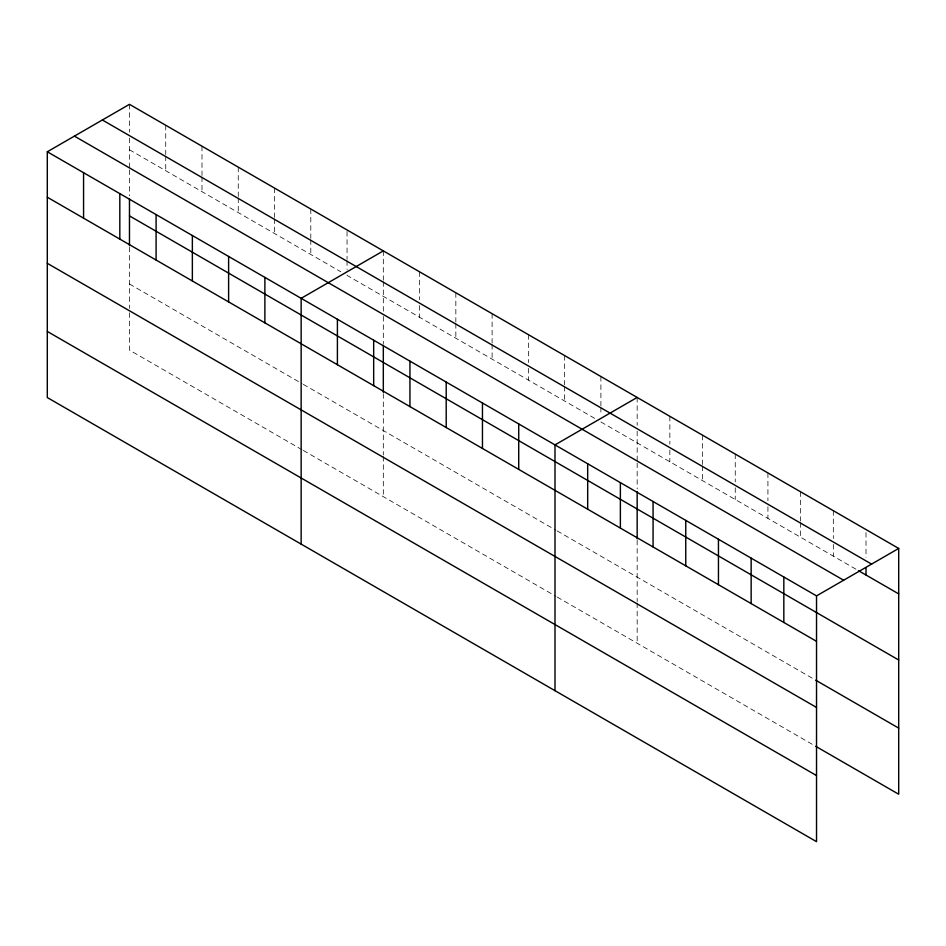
<?xml version="1.0" encoding="UTF-8"?>
<svg xmlns="http://www.w3.org/2000/svg" width="946" height="946" viewBox="0 0 946 946"><rect width="100%" height="100%" fill="white"/><g stroke="black" fill="none" stroke-linecap="round" stroke-linejoin="round"><path stroke-width="0.71" stroke-dasharray="4.73 3.55" d="M129.472 149.787L340.797 271.786M594.644 418.345L347.052 275.404L347.052 271.005M600.899 421.951L857.206 569.93M129.472 284.001L302.034 383.638M303.288 384.36L555.881 530.186M557.135 530.907L814.459 679.476M302.034 449.74L129.472 350.115L129.472 309.874M303.288 450.462L555.881 596.299M557.135 597.021L814.459 745.59M866.004 532.503L866.004 557.419M833.32 510.698L833.32 538.546M833.32 544.411L833.32 556.142M800.623 491.814L800.623 521.14M800.623 522.606L800.623 537.269M767.927 472.941L767.927 500.801M767.927 506.666L767.927 518.396M735.243 454.068L735.243 481.928M735.243 487.793L735.243 499.523M702.547 435.195L702.547 464.521M702.547 465.988L702.547 480.639M669.851 416.323L669.851 444.171M669.851 450.036L669.851 461.766M637.166 397.45L637.166 425.298M637.166 431.163L637.166 461.577M637.166 463.02L637.166 488.881M637.166 540.225L637.166 601.55M637.166 602.992L637.166 643.233M600.899 376.508L600.899 405.834M600.899 407.3L600.899 414.632M564.632 355.578L564.632 384.892M564.632 386.358L564.632 401.021M528.376 334.636L528.376 362.495M528.376 368.361L528.376 380.079M492.109 313.694L492.109 343.02M492.109 344.486L492.109 359.149M455.842 292.763L455.842 322.089M455.842 323.556L455.842 338.207M419.586 271.821L419.586 299.681M419.586 305.546L419.586 317.277M383.319 250.891L383.319 280.205M383.319 281.672L383.319 315.018M383.319 316.461L383.319 343.765M383.319 393.666L383.319 454.991M383.319 456.433L383.319 496.674M347.052 231.415L347.052 259.275M347.052 260.741L347.052 269.539M310.796 209.019L310.796 238.333M310.796 239.799L310.796 254.462M274.529 188.077L274.529 217.403M274.529 218.869L274.529 233.532M238.262 167.146L238.262 196.461M238.262 197.927L238.262 212.59M201.995 146.204L201.995 175.53M201.995 176.997L201.995 191.66M165.739 125.274L165.739 154.588M165.739 156.055L165.739 170.718M129.472 104.332L129.472 132.192M129.472 138.057L129.472 168.471M129.472 169.902L129.472 195.775M129.472 247.107L129.472 308.443"/><path stroke-width="1.42" d="M47.3 151.774L816.528 595.885L816.528 841.668L47.3 397.557L47.3 151.774L129.472 104.332L898.7 548.444L898.7 794.226L815.712 746.311M383.319 250.891L301.147 298.333L301.147 544.116M637.166 397.45L554.995 444.892L554.995 690.675M816.528 595.885L898.7 548.444M102.357 119.988L871.585 564.1M858.46 570.663L898.7 593.887M74.415 136.118L843.643 580.229M129.472 215.889L898.7 660.001M47.3 197.229L816.528 641.329M815.712 680.198L898.7 728.113M47.3 263.331L816.528 707.442M47.3 331.443L816.528 775.554M866.004 567.683L866.004 575.014M783.832 577.013L783.832 622.456M751.148 558.14L751.148 603.583M718.452 539.255L718.452 584.711M685.755 520.383L685.755 565.838M653.071 501.51L653.071 546.965M637.166 491.754L637.166 538.806M620.375 482.637L620.375 528.081M587.679 463.765L587.679 509.208M518.727 423.95L518.727 469.405M482.46 403.02L482.46 448.463M446.205 382.078L446.205 427.521M409.937 361.135L409.937 406.591M383.319 345.207L383.319 392.247M373.67 340.205L373.67 385.649M337.403 319.263L337.403 364.718M264.88 277.391L264.88 322.846M228.613 256.461L228.613 301.904M192.357 235.519L192.357 280.974M156.09 214.588L156.09 260.032M129.472 198.648L129.472 245.688M119.823 193.646L119.823 239.102M83.567 172.716L83.567 218.159"/></g></svg>
